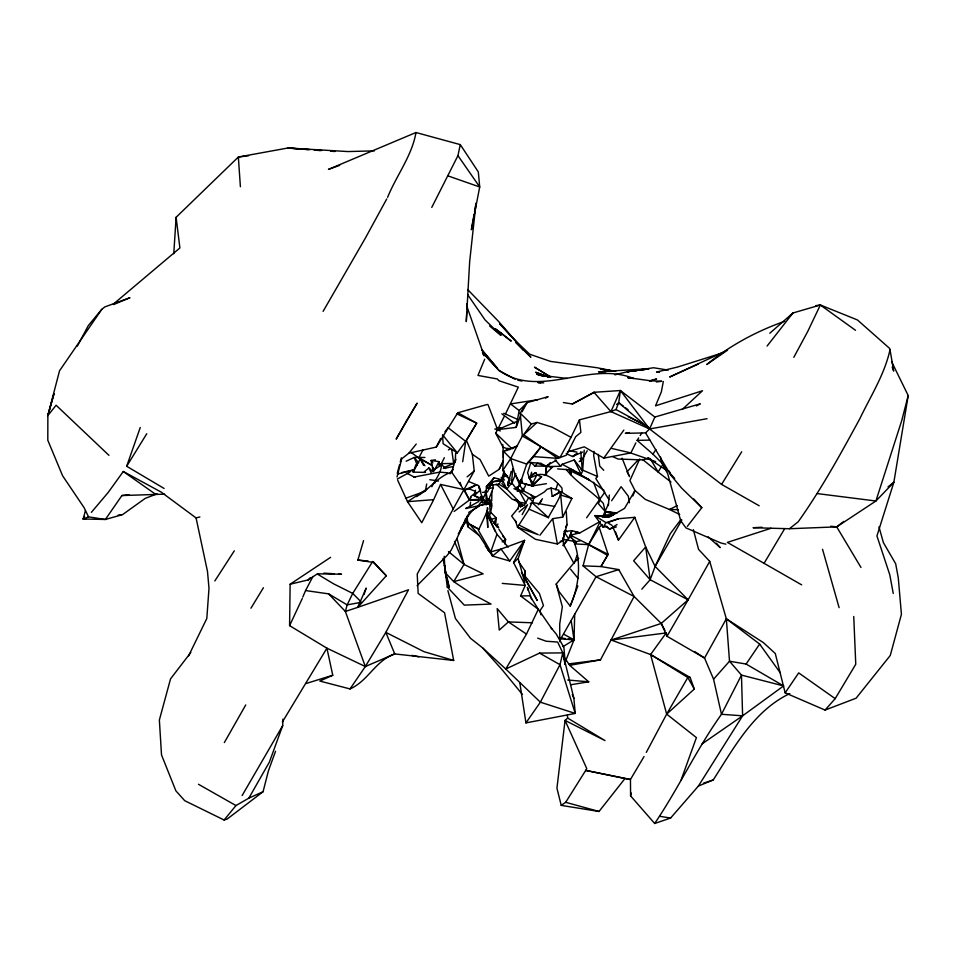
<?xml version="1.0" encoding="UTF-8"?>
<svg xmlns="http://www.w3.org/2000/svg" width="956" height="956" viewBox="0 0 956 956"><rect width="100%" height="100%" fill="white"/><g stroke="black" fill="none" stroke-linecap="round" stroke-linejoin="round"><path stroke-width="1.43" d="M108.96 455.343L56.117 405.248L47.86 415.537L54.038 393.621L47.86 415.537L47.8 440.238L62.606 475.777L84.128 507.708L88.538 516.873L105.375 519.466L122.523 514.663L145.228 498.375L157.083 493.834M444.349 457.685L441.409 463.648C442.066 471.941 435.315 479.482 431.861 486.724M397.003 476.948L401.747 458.796L408.833 453.204L436.271 447.073L457.793 412.777L476.685 423.15L466.397 440.369L472.36 454.303L474.224 470.985L417.222 574.042L418.154 593.425L444.552 612.748L453.694 660.453L394.744 653.928L365.323 666.535L326.916 648.18L289.584 625.654L290.134 584.212L330.609 557.336M485.983 497.024L486.377 486.652L494.037 477.797L501.721 479.733L503.155 476.948M491.754 500.765L491.886 491.48M509.883 478.645L507.791 485.349L507.851 482.386L509.13 479.721M616.716 513.432L605.291 511.46L605.172 516.79L605.291 511.46L615.509 512.822M565.343 661.719L574.018 639.827L574.699 614.254L596.066 576.731L618.735 569.597L634.103 596.496L661.253 623.432L664.958 630.566M433.116 470.292L433.199 467.496M570.828 470.197L570.684 474.546L569.119 468.966M509.918 480.39L502.784 470.483L503.442 451.208L517.077 446.046L522.37 435.996L537.033 422.433L552.078 427.129L571.019 437.334L559.941 457.601L557.778 458.366L533.818 456.61L526.696 464.078L520.124 483.557L514.555 473.077L510.707 458.569L503.442 451.208L510.588 449.2M454.112 511.46L469.432 499.988L481.011 499.092L481.107 496.463M487.106 518.51L487.369 507.744M482.445 492.4L486.054 492.065L482.41 500.227L482.302 502.892L486.843 502.33L485.959 498.267M455.259 462.286L455.63 453.371L457.315 452.869L466.397 440.369M600.356 521.367L579.898 532.874L571.987 530.652L568.581 538.73L563.239 545.613L563.873 532.994M552.867 466.588L545.828 473.746L546.211 466.516M466.815 311.871L466.277 321.61L469.647 261.825L476.016 203.162L474.558 211.551M466.97 309.099L467.281 303.53L467.305 307.88M173.765 253.758L176.107 217.287L238.355 157.023L287.852 148.013L347.948 151.562L374.429 150.869M608.303 505.569L609.319 495.053M524.856 576.731L525.298 571.27L518.618 561.734M539.889 535.264L552.676 518.666L562.737 517.088L560.419 492.113L552.186 496.391L551.074 488.062L547.071 489.269L544.287 492.005L533.544 498.47L528.632 497.682L520.602 491.3L517.22 491.241M507.851 482.386L511.424 483.975L512.739 468.595M594.07 451.375L593.676 455.558L597.5 476.518L595.791 478.454L608.96 499.63M495.698 523.816L496.272 517.913L490.297 511.866M545.828 473.746L546.557 466.456M584.236 450.085L582.598 470.878L581.152 474.391L562.188 464.293L560.682 466.289L546.963 466.564L537.451 463.302L534.822 466.038L530.974 462.357M485.66 490.607L488.337 503.681L465.656 508.568L470.101 506.298L470.555 502.103M571.21 470.149L570.684 474.546L570.051 470.866L570.756 468.799M525.298 571.27L524.701 575.799L539.387 593.413L543.45 605.578L539.901 610.776L540.988 614.839M571.019 437.334L579.444 419.839L610.92 411.594L615.975 409.538L618.723 402.727L620.396 390.526L593.963 392.295L572.357 404.006L563.395 402.548M432.674 470.161L433.056 467.448M503.322 457.589L503.035 447.205L495.686 433.14L497.586 429.626L516.132 427.392L519.144 410.542L527.103 402.643L548.135 396.68L545.601 398.102M462.704 461.712L465.715 441.385L476.685 423.15L456.813 413.9M533.544 498.47L533.042 501.757L528.632 497.682L524.175 505.509L514.029 499.498M891.578 361.607L908.2 395.557L893.848 482.338L876.939 535.934L889.785 574.795L893.251 593.497M474.068 214.347L471.392 229.739L479.709 186.982L478.311 171.901L460.278 144.619L415.98 132.514L328.47 169.379L339.679 165.352M425.408 491.133L426.675 484.023M190.794 652.506L170.55 678.856L159.365 720.023L161.516 754.929L175.88 790.827L184.723 800.698L224.11 820.009L235.965 805.55L248.835 798.152L269.365 762.147L282.689 725.652L282.916 719.115M663.309 381.54L661.325 391.948L655.517 405.834L702.517 390.729L682.214 409.479M552.186 496.391L558.447 492.938L558.973 490.285L551.074 488.062M504.732 543.892L505.628 539.519L498.96 529.337M416.003 464.437L413.207 472.156L425.551 472.384M431.765 207.404L457.948 155.625L460.278 144.619M557.802 483.509L555.747 489.95M447.898 590.665L455.438 618.52L470.543 638.321L482.553 647.833L505.772 669.021L539.543 653.103L562.785 652.888L560.001 664.683L540.367 702.182L525.943 722.903L575.225 713.427L573.899 698.394L562.785 652.888L557.671 642.05L546.199 641.237L537.666 638.13M507.791 485.349L511.185 471.38M517.925 509.19L519.192 503.979M654.681 823.486C678.569 788.174 696.637 749.074 721.481 714.275L713.57 679.19L729.512 661.217L746.11 664.062L783.609 685.93L742.609 715.817L698.394 786.059L670.61 818.037L654.681 823.486L630.59 795.894L631.307 793.038M224.11 820.009L227.038 819.137L263.067 791.723L268.373 770.99L275.531 751.273M474.499 494.336L475.538 490.225M908.2 395.557L901.735 420.58L875.911 501.004L836.727 526.875L789.429 528.728L753.065 527.724L761.908 527.246M497.897 523.912L497.084 527.067L491.719 519.98L487.703 511.376M47.86 415.537L59.535 370.785L101.766 309.35L104.837 306.912L129.968 297.71L113.477 304.594M564.829 658.015L569.692 665.34L600.476 659.867L634.103 596.496L596.066 576.731L583.076 565.856L588.609 544.669L599.699 522.657M530.221 477.319L531.584 472.18M815.827 305.681L820.344 304.988L857.448 319.949L889.666 348.45L890.024 349.705C884.635 374.358 870.689 396.011 859.934 418.525C840.742 453.742 821.467 489.03 798.212 521.773L789.429 528.728M128.964 494.694L121.902 495.555L105.375 519.466L83.184 519L85.431 510.588M397.278 473.196L399.512 464.819M400.253 462.035L401.365 457.84M504.123 470.699L501.721 479.733L490.87 482.063L486.377 486.652M515.356 520.399L517.519 527.21L535.432 539.303L557.396 544L562.654 540.714L567.039 524.462L566.287 511.902M434.872 483.007L435.554 480.51L438.469 481.047M302.789 597.082L305.573 590.557L328.625 593.867L345.367 611.458L357.759 607.359L386.296 575.787L373.987 562.522L357.867 560.049L363.555 540.618M519.132 525.095L538.228 534.703L517.519 527.21L529.086 509.178L548.457 517.698C548.206 516.144 567.553 486.998 558.447 492.938M490.894 506.345L491.814 503.274L490.87 501.816M449.977 473.818L451.698 472.145L455.689 458.952M541.132 463.302L530.843 462.561L527.604 472.802L532.444 485.899L546.414 483.688M364.021 594.513L366.172 588.071L357.759 607.359L408.511 589.78L385.83 632.382L365.323 666.535L350.027 688.929L319.83 681.066L332.76 675.259L326.916 648.18L282.379 721.995M302.311 598.48L289.584 625.654M559.798 641.619L559.714 623.969L562.343 606.785L556.213 584.044L574.771 561.877L577.018 555.352M417.067 585.67L447.42 555.113L451.22 550.07L463.039 525.788L465.632 518.343M164.085 488.456L126.67 466.265L140.257 427.499M551.851 628.869L538.324 609.271L520.59 595.935L525.226 585.431L513.587 562.618L518.164 558.531L524.521 540.415L501.052 549.055L490.786 551.875L478.406 530.317L485.421 515.308L487.835 508.915L487.512 507.72M556.213 584.044L558.973 591.513L570.182 606.08C579.157 585.932 581.642 562.092 573.839 541.216M504.194 476.972L505.186 474.188M495.232 531.428L486.843 513.539L496.953 534.308L490.786 551.875L492.436 556.057L509.727 561.005L524.521 540.415L513.587 562.618M681.198 779.726L696.422 737.614L666.667 714.12L650.582 654.549L666.189 632.932L667.013 636.266L704.536 658.039L713.57 679.19M641.799 589.195L650.152 579.73L655.123 566.406L670.264 533.711L680.995 519.443M489.615 497.371L493.332 487.584L492.232 483.939M516.132 427.392L520.602 415.669M522.096 411.761L527.103 402.643M570.182 606.08L577.842 585.98M632.86 495.937L634.987 490.5L629.908 480.545L639.695 458.988M470.507 497.275L469.432 499.988L482.41 500.227L486.843 502.33L483.162 498.757L482.398 496.26M467.137 517.327L468.548 513.886M484.68 359.217L477.976 375.445L497.216 378.946L499.104 380.799L518.331 387.144L505.497 413.96M511.424 483.975L515.786 473.614M491.372 483.891L487.405 492.101M529.086 509.178L532.002 502.45L554.659 506.429M539.543 653.103L560.001 664.683L575.225 713.427L540.367 702.182L505.772 669.021L526.481 634.079L538.324 609.271L529.803 595.791L520.59 595.935M493.965 523.135L496.272 517.913L490.87 519.371M629.418 432.53L625.332 433.343L645.587 432.889L649.578 428.969L654.86 417.043L700.306 403.802L696.41 405.953M461.007 527.82C466.313 520.279 469.515 510.038 479.135 506.322M759.195 505.784L721.577 484.393L649.578 428.969L610.92 411.594L620.396 390.526L654.86 417.043M433.677 499.677L440.549 484.429L463.6 489.52L469.432 499.988L464.449 489.926L476.542 484.788L478.359 485.445L480.772 491.336M602.483 517.1L608.554 503.836M416.326 496.63C429.101 489.83 437.717 476.387 451.698 472.145L453.025 469.312L449.846 473.435M506.8 450.599L507.959 448.161M855.512 330.298L820.344 304.988L807.856 331.218L793.815 357.353M472.36 454.303L480.079 459.597L488.719 476.112L499.128 469.372L503.406 460.565M188.631 655.804L206.807 618.508L208.994 588.31L207.5 571.533L196.076 517.937L161.206 492.113L123.288 471.499L108.219 492.424L91.358 512.38M504.063 474.977L498.913 484.417L488.385 485.301M562.737 517.088L571.903 498.47L560.993 491.766M387.598 197.33C396.382 175.629 411.964 155.852 415.98 132.514M567.326 451.937L584.271 446.834L603.786 458.127L630.864 452.929L635.86 442.879M498.243 428.312L504.182 416.565M499.128 469.372L502.88 461.999M502.784 470.483L510.707 458.569L517.077 446.046L512.022 448.806L495.686 433.14M436.271 447.073L440.656 438.469M433.415 500.263L421.775 522.729L407.519 501.685L397.696 480.235M531.835 485.074L536.83 474.893C547.274 472.228 555.854 480.784 561.985 488.074L562.128 492.328M565.211 638.56L559.344 637.712L560.73 638.871L574.699 614.254M305.573 590.557L312.935 576.456M410.542 452.021L420.174 458.988L413.207 472.156L413.721 470.029L397.6 474.045M423.018 449.906L418.895 457.661L432.052 465.393L420.174 458.988L423.663 465.441M434 471.057L439.019 461.629L431.12 460.481L433.116 470.926M646.292 752.396L666.667 714.12L687.806 677.505L690.136 677.434L694.283 689.073L666.667 714.12M77.352 346.108L88.299 325.626L101.766 309.35M86.1 518.678L83.184 519L84.558 516.491M462.381 526.003L464.927 522.609L463.039 525.788M540.224 502.916L541.55 500.454M386.738 198.956L365.419 237.996L323.092 311.393M522.179 514.603L527.569 504.768L519.108 511.926M693.351 529.66L698.561 549.365L709.722 561.375L688.105 599.818L661.253 623.432L667.013 636.266L688.105 599.818L655.123 566.406L681.879 519.945M709.722 561.375L726.345 618.807L704.536 658.039L694.642 651.562M516.754 489.317L519.98 483.581L520.315 484.214L516.754 489.317L511.627 482.625M282.689 725.652L242.131 795.535M224.349 742.561L245.752 704.931M602.22 524.593L599.209 527.437L608.1 554.349L600.966 566.55L583.076 565.856M460.302 530.233L466.05 520.303L468.082 526.923L479.374 535.683L492.436 556.057L501.052 549.055L509.727 561.005M458.259 533.89L464.927 522.609M661.779 465.954L658.158 472.085L670.981 482.051M644.033 756.531L630.458 779.475L630.59 795.894M565.57 526.947L567.039 524.462M604.049 517.16L605.363 514.961L611.051 514.722M771.002 528.286L727.349 542.399L764.071 563.323L784.709 528.644M457.147 539.053L464.007 564.434L453.718 581.63L472.109 593.975L491.073 604.072L464.305 605.136L447.277 587.044L444.528 565.127L445.102 567.9M783.609 685.93L741.474 675.091L729.512 661.217L726.345 618.807L763.354 642.599L775.28 653.498L785.163 692.849L825.064 710.069L835.197 698.645L855.763 664.241L853.744 616.512M547.955 466.301L550.142 462.656M582.849 457.996L587.223 450.73M523.087 542.769L524.521 540.415M250.95 608.195L263.414 587.725M603.786 458.127L623.838 430.08M573.074 540.152L575.118 543.904L588.609 544.669L599.209 527.437M604.766 492.28L586.614 517.77M721.577 484.393L741.677 451.806M126.67 466.265L146.77 433.737M455.809 459.932L453.658 463.409L444.241 467.412M373.987 562.522L372.637 561.554L352.728 593.413L347.159 604.885L345.367 611.458L365.323 666.535M567.673 718.087L605.017 740.589L565.056 720.418L556.93 788.174L561.232 805.382L565.689 802.299L586.805 768.672L565.056 720.418L567.673 718.087L567.302 715.16M698.394 786.059L713.212 779.965C733.897 747.867 753.782 710.69 789.799 693.59M665.663 468.56L661.767 462.883L652.936 454.16L637.102 440.369L638.644 437.956M640.185 435.53L641.727 433.104M607.741 515.905L594.835 515.631L603.093 527.21L605.996 522.669L618.64 518.702L634.796 517.304L645.67 546.963L655.123 566.406M579.444 419.839L580.901 432.423L575.691 436.689L566.37 455.211L559.941 457.601L522.37 435.996L520.207 413.123L523.589 407.854M214.837 580.961L234.304 550.835M652.936 454.16L655.924 449.523M479.374 486.353L479.709 490.595L474.14 495.698L475.718 493.547M746.11 664.062L759.626 644.057L726.345 618.807M563.239 545.613L567.195 539.793M785.163 692.849L798.69 672.893L835.197 698.645M548.493 464.377L546.963 466.564L542.004 463.959M538.252 504.732L542.47 498.721M612.712 526.816L618.46 540.152L634.796 517.304M537.033 422.433L531.309 424.034L523.673 434.753L557.778 458.366M357.759 607.359L359.229 605.303M611.637 500.729L621.101 486.7L628.295 496.176L629.442 502.772M490.87 482.063L494.037 477.797M533.818 456.61L541.192 446.643L526.696 464.078L510.707 458.569M482.41 500.227L477.128 507.313L468.715 512.392M687.316 526.409L701.812 507.66L693.769 498.972M487.62 488.456L492.746 481.824L501.087 480.904L503.382 482.433M522.717 505.449L520.506 506.835L519.371 502.163L506.859 489.066L511.866 482.649M767.094 346.06L792.93 312.994L820.344 304.988M444.922 431.765L448.089 427.726L465.715 441.385M561.232 805.382L599.018 811.477L625.009 778.507L630.458 779.475L585.622 770.393L625.009 778.507M408.833 453.204L416.23 444.062M518.391 507.947L511.639 516.049L516.013 522.048M530.281 503.633L532.002 502.45L548.457 517.698M290.134 584.212L308.202 579.922L310.126 577.83M487.405 500.657L489.376 498.518L491.958 505.605L490.249 514.149L489.376 498.518L486.58 498.877M638.261 459.812L627.028 471.798L629.562 476.638M529.337 478.263L536.83 474.893L541.562 476.769L532.193 485.517M523.984 483.557L532.444 485.899L541.562 476.769M580.567 460.935L582.658 458.952L579.945 458.414M574.771 561.877L578.762 558.28M769.783 333.238L792.93 312.994M572.704 456.275L577.054 453.562L572.931 456.693L566.215 453.598M616.62 404.531L618.723 402.727L623.372 406.204M113.238 304.211L179.895 247.974L176.107 217.287M424.416 471.702L428.885 467.95L433.116 471.762M467.125 476.853L474.224 470.985M476.064 492.304L470.985 496.367L471.009 497.909M489.472 484.429L492.746 481.824M830.812 526.23L836.727 526.875L843.718 521.426M888.028 486.879L893.848 482.338L875.911 501.004L817.189 493.583M528.871 477.928L535.754 472.599L537.296 475.036M579.193 461.593L582.658 458.952M702.146 743.84L742.609 715.817L741.474 675.091L721.481 714.275L742.609 715.817M502.175 541.897L505.628 539.519L502.784 536.065M594.297 392.354L572.357 404.006M308.202 579.922L317.416 573.815L341.531 574.209L338.579 574.03M426.723 489.149L407.519 501.685L432.889 499.713M432.088 470.926L441.756 464.819L445.627 468.476M350.027 688.929C368.191 680.983 375.493 660.465 394.744 653.928L385.83 632.382L423.986 651.681L453.694 660.453M563.012 646.615L574.018 639.827L571.234 620.898M605.124 525.908L609.474 529.134L617.086 524.509M448.412 449.906L450.443 448.711M556.452 460.206L546.043 466.05M534.99 496.965L522.585 490.38L522.502 489.03L524.45 487.93L525.991 484.202M464.449 489.926L469.109 488.934L476.542 484.788L468.595 481.466M470.101 506.298L478.908 501.434M397.397 478.992L409.957 472.097M486.066 504.864L488.337 503.681L486.078 501.948M532.157 474.415L535.754 472.599M677.386 505.557L669.439 509.476L645.276 499.379L634.987 490.5L624.555 508.401L608.864 517.351L594.835 515.631L605.996 522.669M406.133 461.222L414.187 457.458L424.894 457.458M698.25 364.081L669.666 376.999L727.528 350.171L706.807 364.499C729.918 345.546 756.519 331.194 784.661 321.3M248.835 798.152L263.067 791.723M574.042 455.737L582.551 452.092M498.924 429.053L517.638 421.082M83.184 519L88.538 516.873M425.193 491.217L405.464 498.327M825.064 710.069L856.074 698.215L890.263 655.481L901.424 614.302L898.282 577.866L895.676 563.765L883.416 542.673L878.982 526.911M562.188 464.293L574.197 459.955L582.288 470.316L580.77 451.674M618.64 518.702L607.562 522.681L612.127 525.489M690.136 677.434L650.582 654.549L611.195 640.03L661.253 623.432M703.437 783.191L713.212 779.965M609.474 529.134L616.345 526.887M722.688 352.824L677.529 367.056L656.533 372.063L659.461 372.278M649.722 381.169L656.581 379.006L649.387 380.882M306.111 683.504L332.76 675.259M438.685 464.473L441.409 463.648L453.658 463.409L451.662 449.499M503.704 478.37L502.187 478.813L504.601 480.031M457.793 412.777L487.369 404.424M543.928 474.797L546.736 474.045M627.698 371.621L647.308 369.088L627.698 371.621L614.887 374.824M196.076 517.937L199.888 516.945M647.857 458.51L642.468 459.896L617.982 459.035L612.724 456.621M560.264 541.311L562.654 540.714M493.332 487.584L489.364 488.54L486.807 487.548M579.898 532.874L570.35 535.133L571.712 537.642M401.663 472.587L413.685 469.862M524.163 489.699L520.16 490.571L516.682 488.349M562.702 538.109L564.112 539.566L575.99 541.682L580.22 540.797M606.522 516.527L613.262 515.188M413.852 477.116L439.533 472.121L447.731 472.814M443.393 468.428L453.084 466.576M603.093 527.21L606.964 526.469M361.44 602.244L347.159 604.885L328.625 593.867M618.723 402.727L649.578 428.969L707.07 418.692M570.589 684.771L588.729 681.807L569.692 665.34M481.262 504.804L488.337 503.681M537.559 399.739L510.552 403.934L519.144 410.542M656.354 381.97L661.827 381.265L650.654 380.775L627.913 377.668M438.912 465.249L441.756 464.819M435.458 459.836L431.12 460.481L432.889 462.847M519.407 482.732L522.107 482.338L520.924 479.637M557.623 468.894L573.038 470.113M648.909 368.789L627.291 371.729L653.569 367.749L668.232 370.115M611.195 640.03L666.189 632.932M568.605 663.906L600.476 659.867M248.572 155.744L238.355 157.023L240.398 186.743M563.932 531.584L571.987 530.652L570.35 535.133L608.1 554.349L600.966 566.55L618.735 569.597M575.381 532.564L578.057 532.253M118.15 515.141L121.065 514.818M648.873 368.681L598.492 371.824L605.865 371.8M121.902 495.555L164.623 494.156M637.102 440.369L649.865 440.119M496.331 428.001L500.669 428.037M534.822 466.038L547.226 466.193M678.306 509.739L669.439 509.476L679.692 514.507M532.468 622.786L508.389 621.926L499.247 630.088L497.192 608.578L508.389 621.926L526.481 634.079M543.725 382.854L537.798 382.52L540.738 382.89M323.809 573.146L334.146 573.767M527.867 462.357L530.843 462.561M560.73 638.871L574.018 639.827L563.705 634.21M309.959 149.65L287.852 148.013L308.477 149.626M314.381 149.972L321.754 150.522M330.585 151.179L335.006 151.502M314.369 150.092L320.26 150.558M567.745 680.027L588.729 681.807M502.259 583.387L525.226 585.431M357.867 560.049L368.203 561.1M567.147 378.457L538.061 374.955L543.606 376.055M429.83 479.733L435.554 480.51M627.901 377.704L633.601 378.492C589.29 360.352 540.355 399.417 498.984 370.462L482.505 352.429L498.984 370.462L515.129 379.269M568.151 638.978L574.018 639.827M447.277 587.044L449.165 587.319L447.432 578.989M614.78 371.31L600.392 369.028L614.421 371.298M660.046 816.364L670.61 818.037M577.03 452.164L569.346 450.718M520.207 490.727L524.402 491.444M519.371 502.163L526.027 503.37M615.724 371.406L596.795 367.69L550.513 361.404L529.72 354.222L513.91 339.332L499.653 323.69L530.867 357.257L515.774 342.368L523.398 350.087L498.793 321.67L467.627 289.513M517.77 380.225L521.976 381.05M411.797 655.386L418.8 656.796M550.525 377.214L536.591 374.059L543.606 376.078M611.302 448.34L630.864 452.929M519.921 482.529L533.293 486.21M725.867 544.167L720.955 543.008L685.882 527.855L680.708 520.721L667.658 473.59L661.767 462.883L660.56 457.159M565.689 802.299L599.018 811.477M560.192 494.885L571.903 498.47M573.624 541.777L576.349 542.685M509.763 449.511L503.035 447.205L502.713 444.397M630.076 452.786L655.637 461.629M447.958 175.88L479.709 186.982L457.948 155.625M494.766 428.957L500.323 430.941M549.341 377.226L535.599 372.254L549.055 377.25M605.291 511.46L613.573 514.495M517.065 501.004L512.093 499.151L496.212 484.059M469.109 488.934L474.248 490.882M650.498 458.868L647.81 457.781L667.216 470.818M475.359 496.224L479.016 497.789L474.355 495.614M581.105 469.456L597.5 476.518M503.728 413.291L518.08 419.565M513.922 488.647L519.968 491.324M503.657 474.116L507.612 475.885M571.413 471.356L589.685 480.008L573.696 470.985L592.266 481.944L604.001 490.368M628.391 416.768L642.886 423.855M448.448 551.552L464.007 564.434L483.15 573.839L453.718 581.63L445.114 572.596L444.217 556.308M407.292 473.483L414.928 477.379M564.614 530.389L567.255 531.739M468.799 524.031L478.908 529.242L469.48 524.019M650.152 579.73L645.67 546.963L633.649 560.79L650.152 579.73L688.105 599.818M615.975 409.538L648.479 427.213M503.609 474.917L508.568 477.713M588.609 544.669L607.442 555.281M198.442 784.255L235.965 805.55M764.071 563.323L801.654 584.857M317.44 574.102L333.62 583.841L352.728 593.413L360.472 601.264M550.692 376.975L534.464 367.164L550.441 376.879M498.745 479.494L501.087 480.904M498.255 483.82L506.859 489.066L501.183 477.343M650.582 654.549L687.806 677.505L694.283 689.073M520.088 503.848L515.965 499.964M606.295 526.386L608.506 527.867M123.288 471.499L155.756 494.407M549.294 466.397L551.481 467.986M501.852 413.84L514.627 423.221M625.702 407.937L628.02 409.67M569.728 536.698L575.99 541.682M642.54 459.442L658.158 472.085L650.821 459.609M489.615 325.996L501.004 335.437L485.074 319.937L467.592 294.556M520.028 480.617L522.107 482.338M708.157 536.866L720.191 547.633L716.414 543.199M701.812 507.66L681.724 488.229L670.849 475.156L645.587 432.889M520.207 413.123L531.309 424.034M487.476 549.628L491.707 553.799L485.337 546.067M566.107 469.3C576.528 482.792 591.776 491.037 603.308 503.334L605.279 511.58L598.384 503.681L600.141 499.797L593.604 482.338M372.637 561.554L386.296 575.787M603.762 470.304L599.711 466.05L598.277 454.351M669.666 472.933L674.685 478.359M516.861 500.036L522.538 506.333M501.9 483.509L506.859 489.066M482.553 647.833L502.617 670.335L522.382 694.415M494.885 523.553L498.685 527.832L497.98 526.923M531.13 495.28L533.962 498.47M593.963 392.295L610.92 411.594M496.953 534.308L508.186 547.131M555.089 459.788L560.682 466.289M418.656 462.692L414.187 457.458L417.366 465.333M467.341 521.546L479.374 535.683M550.692 627.351L556.296 634.139L563.932 647.415L565.271 664.444M528.537 476.435L532.862 483.067L531.99 483.306L532.444 485.899M570.577 569.202L578.033 578.344M443.465 435.912L457.315 452.869L443.118 443.727L442.544 434.777M519.323 484.991L522.502 489.03M620.396 390.526L649.578 428.969M451.698 472.145L463.6 489.52M759.626 644.057L780.275 672.833M420.174 458.988L424.918 465.727M482.649 353.601L484.154 355.823L467.054 306.852M489.807 502.115L491.276 504.326M564.709 532.779L568.581 538.73M516.192 499.952L520.506 506.835M836.727 526.875L860.974 567.47M525.095 578.643L521.474 572.274L537.284 600.523L525.322 579.013M564.16 545.553L574.03 563.526M517.005 486.855L525.334 502.103M629.096 475.73L622.117 458.175M440.549 484.429L453.24 508.962M574.197 459.955L581.152 474.391M428.885 467.95L431.407 473.328M514.555 473.077L519.682 484.728M454.47 541.359L464.007 564.434M572.274 694.426L573.899 698.394M669.236 471.093L670.849 475.156M488.026 404.687L497.586 429.626M892.211 367.128L893.681 371.119L890.024 349.705M531.763 599.484L527.377 587.307L528.023 590.175M615.568 531.99L618.46 540.152M482.254 498.1L479.171 487.751M480.27 496.905L481.011 499.092M518.355 501.458L519.598 505.748M822.53 549.27L839.105 607.646M460.183 482.433L460.947 485.17M518.164 558.531L524.844 582.574M445.114 572.596L449.165 587.319M521.498 478.908L522.585 483.162M439.019 461.629L439.736 464.485M562.785 652.888L565.092 664.42M552.676 518.666L557.396 544M443.046 558.447L444.934 568.533M445.472 571.413L446.822 578.619M444.528 565.127L445.006 567.864M445.472 570.601L445.95 573.349M446.428 576.086L446.906 578.822M519.813 682.751L525.943 722.903M467.042 516.18L468.082 526.923M485.433 490.583L485.552 493.439M487.237 515.535L487.751 527.401L487.237 515.535M406.36 421.046L396.178 439.127L417.151 403.121L406.36 421.046M500.586 332.628L495.363 328.852L511.209 341.113L500.586 332.628M496.821 367.606L481.896 349.944L496.821 367.606"/></g></svg>
